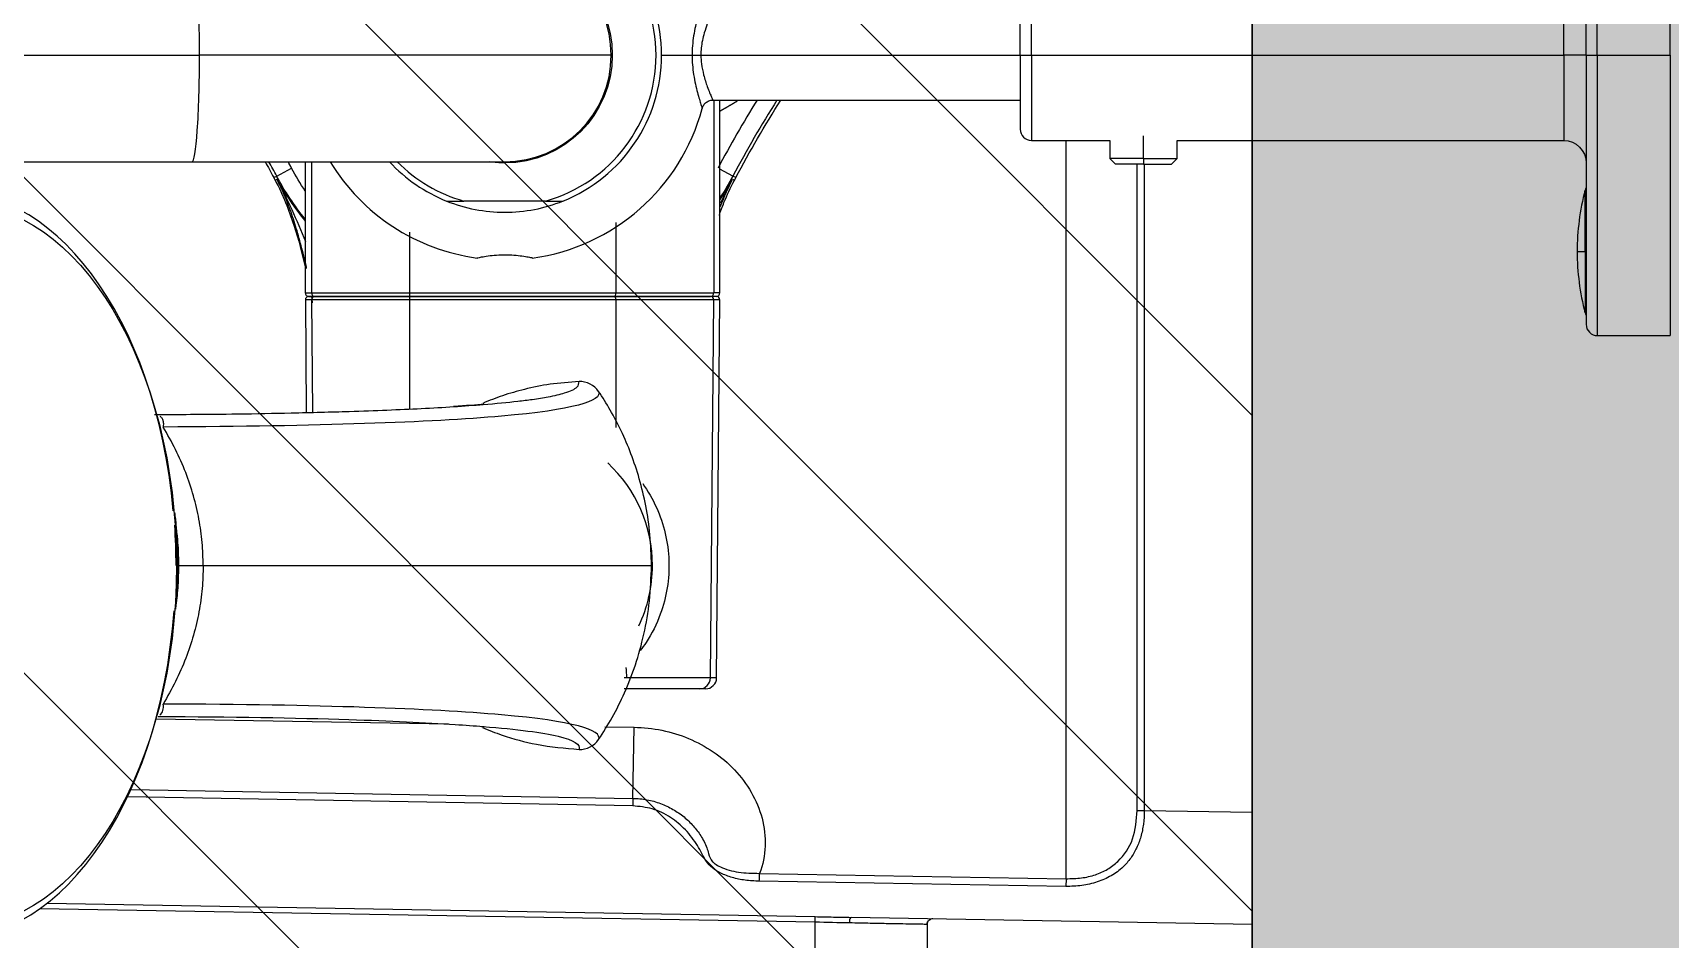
# Model space of a CAD drawing. Header units: millimetres. Extents: x -41292 to 298682, y -22072 to 33155.
# Drawn here: x -25772 to -25625.8, y 28589.6 to 28670.4 of the extents above; entities that cross this region are included whole.
import ezdxf

# ---------------------------------------------------------------- set-up
doc = ezdxf.new("R2010")
doc.units = ezdxf.units.MM
for name, color, linetype in [('02-WAL', 2, 'Continuous'), ('06-FUR', 6, 'Continuous'), ('F-BATH', 9, 'Continuous'), ('인테리어_벽체_신설', 3, 'Continuous'), ('인테리어_해치_벽체', 8, 'Continuous')]:
    doc.layers.add(name, color=color, linetype=linetype)

# ---------------------------------------------------------------- blocks, each defined once
blk = doc.blocks.new('shdushs')
at = {"layer": '인테리어_해치_벽체'}
h = blk.add_hatch(color=256, dxfattribs=at)
h.dxf.hatch_style = 1
h.paths.add_polyline_path([(278642.73, 3821.07), (279542.73, 3821.07), (279542.73, 3081.07), (278642.73, 3081.07)], flags=16)
h.paths.add_polyline_path([(277152.73, 3961.07), (277872.73, 3961.07), (277872.73, 151.07), (277922.73, 151.07), (277922.73, 11.07), (277732.73, 11.07), (277732.73, 3821.07), (277732.73, 3821.07), (277732.73, 3821.07), (277152.73, 3821.07)])
h.paths.add_polyline_path([(273717.73, 4561.07), (275322.73, 4561.07), (275322.73, 3821.07), (275272.73, 3821.07), (275272.73, 2461.07), (275322.73, 2461.07), (275322.73, 2321.07), (274602.73, 2321.07), (274602.73, -758.93), (274652.73, -758.93), (274652.73, -898.93), (274462.73, -898.93), (274462.73, 2321.07), (274362.73, 2321.07), (274362.73, 2461.07), (275132.73, 2461.07), (275132.73, 4321.07), (273717.73, 4321.07)])
h.paths.add_polyline_path([(271533.15, 3011.07), (271533.15, 2871.07), (272442.73, 2871.07), (272442.73, 2321.07), (272632.73, 2321.07), (272632.73, 2461.07), (272582.73, 2461.07), (272582.73, 3011.07)])
h.paths.add_polyline_path([(268942.73, 1846.07), (268942.73, 1716.07), (269342.73, 1716.07), (269342.73, -898.93), (271112.73, -906.75), (271112.73, -766.75), (269482.73, -758.93), (269482.73, 2871.07), (270375.78, 2871.07), (270375.78, 3011.07), (269482.73, 3011.07), (269482.73, 4321.07), (270617.73, 4321.07), (270617.73, 4561.07), (269342.73, 4561.07), (269342.73, 1846.07)])
h.paths.add_polyline_path([(276332.73, -2313.93), (277872.73, -2313.93), (277872.73, -2463.93), (276332.73, -2463.93)])
h.paths.add_polyline_path([(275552.73, -898.93), (275552.73, -758.93), (277872.73, -758.93), (277872.73, -898.93)])
h.paths.add_polyline_path([(270682.73, -2463.93), (270342.73, -2463.93), (270342.73, -2313.93), (270682.73, -2313.93)])
h.paths.add_polyline_path([(269842.73, -6133.93), (270682.73, -6133.93), (270682.73, -6283.93), (269842.73, -6283.93)])
h.paths.add_polyline_path([(275142.73, -6283.93), (275681.29, -6283.93), (275681.29, -6133.93), (275382.73, -6133.93), (275382.73, -2463.93), (275432.73, -2463.93), (275432.73, -2313.93), (275142.73, -2313.93), (275142.73, -6283.93)])
h.paths.add_polyline_path([(278812.73, -7888.93), (278812.73, -8128.93), (279782.73, -8128.93), (279782.73, 3961.07), (278502.73, 3961.07), (278502.73, 2941.07), (279542.73, 2941.07), (279542.73, 151.07), (278722.73, 151.07), (278722.73, 11.07), (279542.73, 11.07), (279542.73, -2313.93), (278872.73, -2313.93), (278872.73, -2463.93), (279542.73, -2463.93), (279542.73, -6133.93), (278812.73, -6133.93), (278812.73, -6283.93), (279542.73, -6283.93), (279542.73, -7888.93)])
h.paths.add_polyline_path([(274612.73, -7888.93), (276112.73, -7888.93), (276112.73, -8128.93), (274612.73, -8128.93)])
h.paths.add_polyline_path([(270167.73, -7288.93), (270682.73, -7288.93), (270682.73, -7888.93), (271212.73, -7888.93), (271212.73, -8128.93), (270167.73, -8128.93)])
h.paths.add_polyline_path([(267542.73, -7288.93), (267282.73, -7288.93), (267282.73, -7528.93), (267782.73, -7528.93), (267782.73, -6283.93), (268382.73, -6283.93), (268382.73, -6133.93), (267782.73, -6133.93), (267782.73, -2463.93), (269442.73, -2463.93), (269442.73, -2313.93), (267442.73, -2313.93), (267442.73, -2463.93), (267542.73, -2463.93), (267542.73, -6133.93), (266942.73, -6133.93), (266942.73, -6283.93), (267542.73, -6283.93)])
h.paths.add_polyline_path([(266372.73, 1716.07), (265697.73, 1716.07), (265697.73, -763.93), (266507.73, -763.93), (266507.73, -893.93), (265697.73, -893.93), (265697.73, -2313.93), (266542.73, -2313.93), (266542.73, -2463.93), (264582.73, -2463.93), (264582.73, -6133.93), (265182.73, -6133.93), (265182.73, -6283.93), (264582.73, -6283.93), (264582.73, -7288.93), (265182.73, -7288.93), (265182.73, -7528.93), (264342.73, -7528.93), (264342.73, -2313.93), (265547.73, -2313.93), (265547.73, 1846.07), (266152.73, 1846.07), (266152.73, 2277.91), (266292.73, 2277.91), (266292.73, 1846.07), (266372.73, 1846.07)])
h.paths.add_polyline_path([(266822.73, 1846.07), (268042.73, 1846.07), (268042.73, 1716.07), (267487.73, 1716.07), (267487.73, -893.93), (267307.73, -893.93), (267307.73, -763.93), (267357.73, -763.93), (267357.73, 1716.07), (266822.73, 1716.07)])
h.paths.add_polyline_path([(266342.73, 3961.07), (266152.73, 3961.07), (266152.73, 3177.91), (266292.73, 3177.91), (266292.73, 3821.07), (266342.73, 3821.07)])
at = {"layer": '02-WAL'}
blk.add_lwpolyline([(278812.73, -7888.93), (278812.73, -8128.93), (279782.73, -8128.93), (279782.73, 3961.07), (278502.73, 3961.07), (278502.73, 2941.07), (279542.73, 2941.07), (279542.73, 151.07), (278722.73, 151.07), (278722.73, 11.07), (279542.73, 11.07), (279542.73, -2313.93), (278872.73, -2313.93), (278872.73, -2463.93), (279542.73, -2463.93), (279542.73, -6133.93), (278812.73, -6133.93), (278812.73, -6283.93), (279542.73, -6283.93), (279542.73, -7888.93), (278812.73, -7888.93)], dxfattribs=at)
blk = doc.blocks.new('59A-확장$0$rain-LM')
at = {"layer": 'F-BATH', "color": 251, "true_color": 0x636466}
for p, q in [((106594.26, 51908.22), (106569.26, 51908.22)), ((106594.26, 51901.72), (106594.26, 51908.22)), ((106594.26, 51908.22), (106619.26, 51908.22)), ((106619.26, 51901.72), (106619.26, 51908.22)), ((106594.26, 51901.72), (106569.26, 51901.72)), ((106594.26, 51900.72), (106570.26, 51900.72)), ((106594.26, 51900.72), (106594.26, 51901.72)), ((106594.26, 51901.72), (106619.26, 51901.72)), ((106594.26, 51900.72), (106594.26, 51898.72)), ((106594.26, 51900.72), (106618.26, 51900.72)), ((106611.76, 51900.62), (106606.28, 51900.62)), ((106611.76, 51900.72), (106611.76, 51900.62)), ((106611.76, 51899.92), (106611.76, 51900.62)), ((106611.76, 51900.62), (106617.23, 51900.62)), ((106594.26, 51898.72), (106586.66, 51898.72)), ((106594.26, 51851.22), (106594.26, 51898.72)), ((106594.26, 51898.72), (106601.86, 51898.72)), ((106601.86, 51864.22), (106601.86, 51898.72)), ((106661.76, 51870.92), (106601.86, 51870.92)), ((106661.59, 51861.29), (106661.76, 51870.92)), ((106661.76, 51870.92), (106671.76, 51870.92)), ((106671.76, 51870.92), (106671.13, 51835.13)), ((106603.46, 51864.22), (106601.86, 51864.22)), ((106603.96, 51863.72), (106603.46, 51864.22)), ((106603.46, 51861.22), (106603.46, 51864.22)), ((106603.96, 51861.22), (106603.96, 51863.72)), ((106603.46, 51861.22), (106601.46, 51861.22)), ((106603.46, 51861.22), (106603.96, 51861.22)), ((106603.46, 51861.22), (106603.46, 51858.22)), ((106603.96, 51861.29), (106661.59, 51861.29)), ((106603.96, 51861.22), (106603.96, 51858.72)), ((106661.59, 51860.66), (106661.59, 51861.29)), ((106661.59, 51860.66), (106603.96, 51860.66)), ((106601.86, 51851.22), (106601.86, 51858.22)), ((106601.86, 51858.22), (106603.46, 51858.22)), ((106603.46, 51858.22), (106603.96, 51858.72)), ((106667.69, 51854.31), (106601.85, 51854.31)), ((106667.21, 51826.95), (106667.69, 51854.31)), ((106667.69, 51854.31), (106668.38, 51854.3)), ((106668.38, 51854.3), (106667.91, 51826.94)), ((106594.26, 51851.22), (106586.66, 51851.22)), ((106594.26, 51850.22), (106594.26, 51851.22)), ((106594.26, 51851.22), (106601.86, 51851.22)), ((106594.26, 51850.22), (106587.66, 51850.22)), ((106594.26, 51821.72), (106594.26, 51850.22)), ((106594.26, 51850.22), (106600.86, 51850.22)), ((106598.26, 51822.81), (106598.26, 51850.22)), ((106671.76, 51841.92), (106675, 51841.92)), ((106669.87, 51763.38), (106671.07, 51831.93)), ((106671.56, 51831.92), (106670.36, 51762.73)), ((106671.56, 51831.92), (106671.07, 51831.93)), ((106674.39, 51831.92), (106671.56, 51831.92)), ((106605.03, 51824.57), (106604.42, 51823.42)), ((106605.17, 51824.84), (106605.03, 51824.57)), ((106605.32, 51824.55), (106605.41, 51824.71)), ((106605.41, 51824.72), (106605.41, 51824.71)), ((106615.46, 51823.42), (106598.26, 51823.42)), ((106615.46, 51823.42), (106615.46, 51822.88)), ((106615.76, 51823.12), (106615.76, 51822.58)), ((106615.76, 51823.12), (106615.76, 51822.58)), ((106649.77, 51823.13), (106616.06, 51823.42)), ((106616.06, 51823.42), (106616.06, 51822.88)), ((106649.77, 51823.13), (106649.77, 51822.58)), ((106598.26, 51822.88), (106615.46, 51822.88)), ((106615.46, 51814.13), (106615.46, 51822.88)), ((106615.76, 51822.58), (106615.76, 51814.09)), ((106615.76, 51814.09), (106615.76, 51822.58)), ((106616.06, 51822.88), (106616.06, 51814.13)), ((106649.77, 51822.58), (106616.06, 51822.88)), ((106649.77, 51822.58), (106649.77, 51815.09)), ((106650.76, 51822.13), (106650.76, 51821.59)), ((106650.76, 51821.59), (106650.76, 51814.87)), ((106594.26, 51818.22), (106594.26, 51820.94)), ((106615.76, 51821.37), (106615.76, 51821.37)), ((106639.76, 51817.41), (106639.76, 51817.32)), ((106654.13, 51813.14), (106654.18, 51815.76)), ((106660.52, 51815.65), (106654.18, 51815.76)), ((106659.73, 51770.85), (106660.52, 51815.65)), ((106661.19, 51815.64), (106660.4, 51770.55)), ((106660.52, 51815.65), (106661.19, 51815.64)), ((106594.26, 51813.72), (106594.26, 51776.98)), ((106615.46, 51795.72), (106615.46, 51814.13)), ((106615.76, 51814.09), (106615.76, 51795.75)), ((106615.76, 51795.75), (106615.76, 51814.09)), ((106616.06, 51814.13), (106616.06, 51795.72)), ((106607.26, 51807.86), (106607.26, 51800.58)), ((106603.76, 51776.32), (106603.76, 51804.22)), ((106653.43, 51773.13), (106653.89, 51799.2)), ((106615.46, 51786.97), (106615.46, 51795.72)), ((106615.76, 51795.75), (106615.76, 51787.27)), ((106615.76, 51787.27), (106615.76, 51795.75)), ((106616.06, 51795.72), (106616.06, 51786.97)), ((106615.76, 51788.47), (106615.76, 51788.47)), ((106603.76, 51786.97), (106615.46, 51786.97)), ((106615.46, 51786.42), (106615.46, 51786.97)), ((106615.76, 51786.73), (106615.76, 51787.27)), ((106615.76, 51787.27), (106615.76, 51786.72)), ((106616.06, 51786.97), (106626.1, 51787.06)), ((106616.06, 51786.97), (106616.06, 51786.43)), ((106616.06, 51786.43), (106626.11, 51786.51)), ((106603.76, 51786.42), (106615.46, 51786.42)), ((106605.03, 51783.87), (106604.33, 51785.2)), ((106605.17, 51783.6), (106605.03, 51783.87)), ((106605.41, 51783.73), (106605.32, 51783.9)), ((106605.41, 51783.73), (106605.41, 51783.73)), ((106594.26, 51441.98), (106594.26, 51776.98)), ((106603.76, 51441.32), (106603.76, 51776.32)), ((106639.76, 51775.05), (106639.76, 51775.1))]:
    blk.add_line(p, q, dxfattribs=at)
at = {"layer": 'F-BATH', "color": 251, "true_color": 0x636466, "extrusion": (0, 0, -1)}
for centre, radius, start, end in [((-106603.86, 51898.72), 2, 0, 90), ((-106651.97, 51913.24), 100.02, 297.8987, 302.4846), ((-106594.26, 51804.22), 23.03, 117.8987, 123.5072), ((-106594.26, 51804.22), 9.6, 0, 180), ((-106594.26, 51804.22), 9.6, 180, 188.2772), ((-106594.26, 51804.22), 21.53, 235.7786, 242.1013), ((-106594.26, 51804.22), 23.03, 230.6242, 242.1013), ((-106651.97, 51695.21), 100.02, 61.1785, 62.1013)]:
    blk.add_arc(centre, radius, start, end, dxfattribs=at)
at = {"layer": 'F-BATH', "color": 251, "true_color": 0x636466}
for centre, radius, start, end in [((106606.41, 51901.11), 0.5, 230.0309, 255.4454), ((106611.76, 51921.71), 21.79, 255.4454, 270), ((106611.76, 51921.71), 21.79, 270, 284.5546), ((106617.11, 51901.11), 0.5, 284.5546, 309.9691), ((106618.26, 51901.72), 1, 270, 0), ((106600.86, 51851.22), 1, 270, 0), ((106671.76, 51842.42), 0.5, 179, 201.2523), ((106671.76, 51842.42), 0.5, 250.4407, 270), ((106651.97, 51913.24), 100.32, 237.6265, 242.1013), ((106651.97, 51913.24), 101.82, 238.16, 242.1013), ((106594.26, 51804.22), 23.33, 61.4329, 62.1013), ((106594.26, 51804.22), 23.33, 61.4329, 62.1013), ((106594.26, 51804.22), 23.14, 56.0632, 61.4329), ((106615.46, 51823.12), 0.3, 0, 90), ((106616.06, 51823.12), 0.3, 89.75, 180), ((106649.76, 51822.13), 1, 0, 89.5), ((106594.26, 51804.22), 18.25, 7.7564, 74.919), ((106594.26, 51804.22), 14, 21.7868, 158.2132), ((106594.26, 51804.22), 13.5, 15.6425, 164.3575), ((106639.76, 51804.92), 12.48, 90, 137.1375), ((106639.76, 51804.92), 12.48, 64.4498, 90), ((106594.26, 51804.22), 9.5, 90, 180), ((106594.26, 51804.22), 9.5, 0, 90), ((106594.26, 51804.22), 14, 0, 21.7868), ((106594.26, 51804.22), 14, 338.2132, 0), ((106594.26, 51804.22), 18.25, 301.3693, 352.2297), ((106594.26, 51804.22), 13.5, 314.7237, 344.3575), ((106594.26, 51804.22), 14, 312.7313, 338.2132), ((106615.46, 51786.72), 0.3, 270, 0), ((106616.06, 51786.73), 0.3, 180, 270.25), ((106651.97, 51695.21), 101.82, 117.8987, 118.264), ((106594.26, 51804.22), 23.14, 298.5671, 309.723), ((106651.97, 51695.21), 100.32, 117.8987, 118.7255), ((106594.26, 51804.22), 23.33, 297.8987, 298.5671), ((106594.26, 51804.22), 23.33, 297.8987, 298.5671)]:
    blk.add_arc(centre, radius, start, end, dxfattribs=at)
for centre, major_axis, ratio, start_param, end_param in [((106671.63, 51835.12), (0.5, -0.009), 0.304869, 3.141593, 4.71771), ((106594.26, 51821.72), (0, -1), 0.000002, 0.675102, 1.570774), ((106615.46, 51822.58), (0.3, 0), 0.993003, 0, 1.570796), ((106616.06, 51822.58), (-0.3, 0), 0.993003, 4.708026, 6.283185), ((106649.76, 51821.59), (1, 0), 0.993003, 0, 1.56207), ((106615.46, 51814.09), (0.3, 0), 0.118089, 0, 1.570796), ((106616.06, 51814.09), (-0.3, 0), 0.118089, 4.708026, 6.283185), ((106615.46, 51795.75), (0.3, 0), 0.118089, 4.712389, 6.283185), ((106616.06, 51795.75), (-0.3, 0), 0.118089, 0, 1.57516), ((106615.46, 51787.27), (-0.3, 0), 0.993003, 1.570796, 3.141593), ((106616.06, 51787.27), (-0.3, 0), 0.993003, 0, 1.57516), ((106594.26, 51776.32), (9.5, 0), 0.069756, 1.570796, 3.141593), ((106594.26, 51776.32), (9.5, 0), 0.069756, 6.283185, 7.853982), ((106639.76, 51754.82), (33.3, 0), 0.601815, 1.717737, 3.216248), ((106639.76, 51754.82), (33.3, 0), 0.601815, 6.211848, 7.732635)]:
    blk.add_ellipse(centre, major_axis=major_axis, ratio=ratio, start_param=start_param, end_param=end_param, dxfattribs=at)
blk.add_ellipse((106639.76, 51755.5), major_axis=(32.28, 0), ratio=0.601815, dxfattribs=at)
for points, degree, knots in [([(106661.59, 51861.29), (106662, 51861.28), (106662.8, 51861.25), (106663.94, 51861.01), (106664.96, 51860.63), (106665.87, 51860.1), (106666.73, 51859.36), (106667.47, 51858.37), (106668.01, 51857.11), (106668.34, 51855.73), (106668.37, 51854.77), (106668.38, 51854.3)], 3, [0, 0, 0, 0, 0.107096, 0.20864, 0.306648, 0.403361, 0.501106, 0.623604, 0.749475, 0.876073, 1, 1, 1, 1]), ([(106667.69, 51854.31), (106667.68, 51854.77), (106667.66, 51855.67), (106667.37, 51856.93), (106666.88, 51858.03), (106665.92, 51859.28), (106664.2, 51860.46), (106662.46, 51860.59), (106661.59, 51860.66)], 3, [0, 0, 0, 0, 0.134751, 0.26045, 0.381043, 0.500983, 0.747892, 1, 1, 1, 1]), ([(106671.76, 51841.92), (106671.76, 51841.9), (106671.76, 51841.85), (106671.75, 51841.45), (106671.74, 51840.77), (106671.72, 51839.78), (106671.7, 51838.47), (106671.67, 51836.86), (106671.64, 51835.61), (106671.63, 51834.97)], 3, [0, 0, 0, 0, 0.123597, 0.253616, 0.390056, 0.532916, 0.682195, 0.83789, 1, 1, 1, 1]), ([(106671.07, 51831.93), (106671.08, 51832.47), (106671.1, 51833.56), (106671.12, 51834.61), (106671.13, 51835.13)], 3, [0, 0, 0, 0, 0.500476, 1, 1, 1, 1]), ([(106654.18, 51815.76), (106654.21, 51817.44), (106654.55, 51819.1), (106655.82, 51822.16), (106656.78, 51823.59), (106659.18, 51825.86), (106660.68, 51826.75), (106663.9, 51827.61), (106665.68, 51827.58), (106667.21, 51826.95)], 3, [0, 0, 0, 0, 0.25, 0.25, 0.5, 0.5, 0.75, 0.75, 1, 1, 1, 1]), ([(106660.52, 51815.65), (106660.54, 51816.07), (106660.6, 51816.92), (106660.95, 51818.13), (106661.47, 51819.24), (106662.15, 51820.23), (106662.95, 51821.06), (106663.87, 51821.76), (106664.72, 51822.19), (106665.53, 51822.44), (106666.08, 51822.6), (106666.41, 51823.05), (106666.81, 51823.77), (106667.17, 51825.12), (106667.2, 51826.32), (106667.21, 51826.95)], 3, [0, 0, 0, 0, 0.087384, 0.174537, 0.259798, 0.342668, 0.422758, 0.499819, 0.58567, 0.625029, 0.687199, 0.70974, 0.749926, 0.870346, 1, 1, 1, 1]), ([(106667.91, 51826.94), (106667.89, 51826.51), (106667.85, 51825.69), (106667.61, 51824.53), (106667.24, 51823.54), (106666.76, 51822.74), (106666.16, 51822.19), (106665.45, 51821.82), (106664.47, 51821.29), (106663.3, 51820.41), (106662.16, 51819.04), (106661.36, 51817.42), (106661.25, 51816.23), (106661.19, 51815.64)], 3, [0, 0, 0, 0, 0.088602, 0.171571, 0.25166, 0.317593, 0.377752, 0.440303, 0.502881, 0.630411, 0.751477, 0.876406, 1, 1, 1, 1]), ([(106598.35, 51824.97), (106598.57, 51824.62), (106598.77, 51824.26), (106599.02, 51823.84), (106599.25, 51823.42)], 2, [0, 0, 0, 0.463418, 0.463418, 1, 1, 1]), ([(106607.75, 51823.48), (106607.3, 51823.65), (106606.46, 51823.98), (106605.69, 51824.36), (106605.32, 51824.55)], 3, [0, 0, 0, 0, 0.520643, 1, 1, 1, 1]), ([(106608.53, 51823.35), (106608.15, 51823.49), (106607.1, 51823.89), (106606.07, 51824.36), (106605.41, 51824.71)], 3, [0, 0, 0, 0, 0.359334, 1, 1, 1, 1]), ([(106589.52, 51821.85), (106589.52, 51821.85), (106589.78, 51821.76), (106590.86, 51821.42), (106592.21, 51821.11), (106593.38, 51820.96), (106593.97, 51820.94), (106594.26, 51820.94)], 3, [0, 0, 0, 0, 0.234774, 0.491842, 0.752983, 0.881137, 1, 1, 1, 1]), ([(106590.26, 51822.81), (106590.26, 51822.81), (106590.46, 51822.7), (106591.25, 51822.36), (106592.18, 51822.05), (106592.92, 51821.85), (106593.59, 51821.74), (106594.04, 51821.72), (106594.26, 51821.72)], 3, [0, 0, 0, 0, 0.225395, 0.505739, 0.669301, 0.790145, 0.896387, 1, 1, 1, 1]), ([(106594.26, 51821.72), (106594.52, 51821.73), (106595.13, 51821.77), (106596.11, 51821.98), (106597.22, 51822.33), (106598.06, 51822.7), (106598.26, 51822.81), (106598.26, 51822.81), (106598.26, 51822.81)], 3, [0, 0, 0, 0, 0.12344, 0.287566, 0.493276, 0.772218, 0.999222, 1, 1, 1, 1]), ([(106594.26, 51820.94), (106594.54, 51820.94), (106595.13, 51820.96), (106596.31, 51821.11), (106597.65, 51821.42), (106598.74, 51821.76), (106599, 51821.85), (106599, 51821.85)], 3, [0, 0, 0, 0, 0.11848, 0.246433, 0.507271, 0.763181, 1, 1, 1, 1]), ([(106599, 51821.84), (106598.9, 51821.87), (106598.69, 51821.96), (106598.44, 51822.2), (106598.28, 51822.51), (106598.26, 51822.73), (106598.26, 51822.84)], 3, [0, 0, 0, 0, 0.243534, 0.500992, 0.757911, 1, 1, 1, 1]), ([(106632.45, 51816.53), (106633.12, 51817), (106635.22, 51818.22), (106638.48, 51819), (106641.78, 51818.8), (106644.26, 51818.13), (106646.11, 51817.23), (106647.11, 51816.49), (106647.35, 51816.31)], 3, [0, 0, 0, 0, 0.156803, 0.462385, 0.611267, 0.763599, 0.9421, 1, 1, 1, 1]), ([(106639.76, 51817.32), (106638.84, 51817.29), (106637.06, 51817.24), (106634.47, 51816.85), (106632.06, 51816.27), (106629.82, 51815.53), (106627.78, 51814.65), (106625.92, 51813.68), (106624.78, 51812.95), (106624.23, 51812.6)], 3, [0, 0, 0, 0, 0.166314, 0.324879, 0.475645, 0.618567, 0.753616, 0.880766, 1, 1, 1, 1]), ([(106639.76, 51777.31), (106639.76, 51779.11), (106639.76, 51782.61), (106639.76, 51787.48), (106639.76, 51792), (106639.76, 51796.14), (106639.76, 51801.16), (106639.76, 51805.38), (106639.76, 51808.78), (106639.76, 51810.93), (106639.76, 51812.76), (106639.76, 51814.3), (106639.76, 51815.56), (106639.76, 51816.52), (106639.76, 51817.13), (106639.76, 51817.29), (106639.76, 51817.32)], 3, [0, 0, 0, 0, 0.066499, 0.133873, 0.201247, 0.268621, 0.335995, 0.470742, 0.538116, 0.60549, 0.672864, 0.740238, 0.807612, 0.874986, 0.94236, 1, 1, 1, 1]), ([(106655.28, 51812.6), (106654.63, 51813.01), (106653.29, 51813.87), (106651.06, 51814.97), (106648.58, 51815.94), (106645.85, 51816.69), (106642.88, 51817.21), (106640.82, 51817.28), (106639.76, 51817.32)], 3, [0, 0, 0, 0, 0.139879, 0.290529, 0.451919, 0.624003, 0.806723, 1, 1, 1, 1]), ([(106624.23, 51812.6), (106625.1, 51812.98), (106625.89, 51810.28), (106626.72, 51800.78), (106626.94, 51796.73), (106627.28, 51786.69), (106627.38, 51780.71), (106627.41, 51773.74)], 3, [0, 0, 0, 0, 0.5, 0.5, 0.75, 0.75, 1, 1, 1, 1]), ([(106655.28, 51812.6), (106654.42, 51812.98), (106653.63, 51810.28), (106652.8, 51800.78), (106652.57, 51796.73), (106652.24, 51786.69), (106652.13, 51780.71), (106652.11, 51773.74)], 3, [0, 0, 0, 0, 0.5, 0.5, 0.75, 0.75, 1, 1, 1, 1]), ([(106623.35, 51810.85), (106623.42, 51809.98), (106623.54, 51808.35), (106624, 51806.06), (106624.58, 51804.07), (106625.05, 51802.84), (106625.3, 51802.27)], 3, [0, 0, 0, 0, 0.294102, 0.556761, 0.788066, 1, 1, 1, 1]), ([(106625.59, 51799.66), (106625.53, 51800.6), (106625.38, 51802.71), (106625.16, 51805.01), (106624.93, 51806.83), (106624.69, 51808.33), (106624.34, 51809.8), (106623.88, 51810.82), (106623.52, 51810.84), (106623.35, 51810.85)], 3, [0, 0, 0, 0, 0.116941, 0.280495, 0.364819, 0.473056, 0.624412, 0.822238, 1, 1, 1, 1]), ([(106653.93, 51799.79), (106653.99, 51800.68), (106654.05, 51801.51), (106654.36, 51805.39), (106654.65, 51807.59), (106655.33, 51810.4), (106655.73, 51811), (106656.16, 51810.85)], 3, [0, 0, 0, 0, 0.112014, 0.112014, 0.556007, 0.556007, 1, 1, 1, 1]), ([(106654.2, 51802.23), (106654.45, 51802.81), (106655.06, 51804.38), (106655.84, 51807.25), (106656.05, 51809.58), (106656.16, 51810.85)], 3, [0, 0, 0, 0, 0.210885, 0.570057, 1, 1, 1, 1]), ([(106607.26, 51807.86), (106607.26, 51808.2), (106607.26, 51808.54), (106607.26, 51808.93), (106607.26, 51809), (106607.26, 51809.15), (106607.26, 51809.23), (106607.26, 51809.32), (106607.26, 51809.34), (106607.26, 51809.38), (106607.26, 51809.4), (106607.26, 51809.42), (106607.26, 51809.42), (106607.26, 51809.42)], 3, [0, 0, 0, 0, 0.583254, 0.583254, 0.70865, 0.70865, 0.853126, 0.853126, 0.908969, 0.908969, 0.965806, 0.965806, 1, 1, 1, 1]), ([(106612.05, 51804.22), (106612.05, 51804.5), (106612.06, 51804.78), (106612.1, 51805.3), (106612.13, 51805.54), (106612.19, 51805.98), (106612.22, 51806.17), (106612.28, 51806.48), (106612.31, 51806.59), (106612.33, 51806.7), (106612.33, 51806.72), (106612.34, 51806.72)], 3, [0, 0, 0, 0, 0.211439, 0.211439, 0.422623, 0.422623, 0.63759, 0.63759, 0.854971, 0.854971, 1, 1, 1, 1]), ([(106612.34, 51801.72), (106612.34, 51801.72), (106612.33, 51801.73), (106612.33, 51801.76), (106612.31, 51801.84), (106612.26, 51802.07), (106612.23, 51802.23), (106612.17, 51802.61), (106612.13, 51802.84), (106612.08, 51803.34), (106612.06, 51803.62), (106612.05, 51804.01), (106612.05, 51804.11), (106612.05, 51804.22)], 3, [0, 0, 0, 0, 0.068452, 0.068452, 0.277199, 0.277199, 0.487429, 0.487429, 0.702318, 0.702318, 0.91825, 0.91825, 1, 1, 1, 1]), ([(106607.26, 51799.03), (106607.26, 51799.03), (106607.26, 51799.03), (106607.26, 51799.05), (106607.26, 51799.06), (106607.26, 51799.11), (106607.26, 51799.15), (106607.26, 51799.27), (106607.26, 51799.37), (106607.26, 51799.78), (106607.26, 51800.11), (106607.26, 51800.49), (106607.26, 51800.54), (106607.26, 51800.58)], 3, [0, 0, 0, 0, 0.03963, 0.03963, 0.088725, 0.088725, 0.170069, 0.170069, 0.343238, 0.343238, 0.92063, 0.92063, 1, 1, 1, 1]), ([(106653.22, 51773.29), (106653.24, 51779.82), (106653.34, 51785.53), (106653.61, 51794), (106653.76, 51797.14), (106653.93, 51799.79)], 3, [0, 0, 0, 0, 0.565763, 0.565763, 1, 1, 1, 1]), ([(106626.3, 51772.96), (106626.29, 51774.05), (106626.28, 51776.63), (106626.24, 51780.75), (106626.15, 51785.54), (106626, 51791.21), (106625.81, 51795.97), (106625.65, 51798.75), (106625.59, 51799.66)], 3, [0, 0, 0, 0, 0.09412, 0.223608, 0.383383, 0.574722, 0.852138, 1, 1, 1, 1]), ([(106613.29, 51786.54), (106613.2, 51786.53), (106612.51, 51786.38), (106611.21, 51786.06), (106609.49, 51785.57), (106607.89, 51785.03), (106606.5, 51784.48), (106605.7, 51784.09), (106605.32, 51783.9)], 3, [0, 0, 0, 0, 0.02986, 0.226517, 0.437729, 0.643986, 0.832485, 1, 1, 1, 1]), ([(106605.41, 51783.73), (106606.07, 51784.09), (106607.39, 51784.69), (106610, 51785.63), (106611.96, 51786.15), (106613.25, 51786.44)], 3, [0, 0, 0, 0, 0.259488, 0.518975, 1, 1, 1, 1]), ([(106639.76, 51777.31), (106639.07, 51777.29), (106637.69, 51777.26), (106635.61, 51776.96), (106633.53, 51776.47), (106631.45, 51775.77), (106629.38, 51774.88), (106628.07, 51774.12), (106627.41, 51773.74)], 3, [0, 0, 0, 0, 0.157598, 0.318344, 0.482594, 0.650703, 0.823038, 1, 1, 1, 1]), ([(106639.76, 51777.31), (106640.44, 51777.29), (106641.82, 51777.26), (106643.9, 51776.96), (106645.99, 51776.47), (106648.06, 51775.77), (106650.13, 51774.88), (106651.44, 51774.12), (106652.11, 51773.74)], 3, [0, 0, 0, 0, 0.157597, 0.318341, 0.482591, 0.6507, 0.823036, 1, 1, 1, 1]), ([(106636.91, 51774.96), (106637.26, 51775), (106638.21, 51775.08), (106639.16, 51775.1), (106639.76, 51775.1)], 3, [0, 0, 0, 0, 0.376466, 1, 1, 1, 1]), ([(106639.76, 51775.1), (106640.35, 51775.1), (106641.54, 51775.08), (106642.72, 51774.95), (106643.31, 51774.88)], 3, [0, 0, 0, 0, 0.499971, 1, 1, 1, 1]), ([(106626.43, 51773.44), (106626.47, 51773.51), (106626.53, 51773.56), (106626.66, 51773.66), (106626.78, 51773.71), (106626.88, 51773.73), (106626.92, 51773.74), (106627.01, 51773.75), (106627.02, 51773.76), (106627.29, 51773.76), (106627.39, 51773.74), (106627.41, 51773.74)], 3, [0, 0, 0, 0, 0.25, 0.25, 0.5, 0.5, 0.625, 0.625, 0.75, 0.75, 1, 1, 1, 1])]:
    blk.add_open_spline(points, degree=degree, knots=knots, dxfattribs=at)
for points, degree in [([(106671.76, 51841.89), (106671.43, 51841.93), (106671.29, 51842.25)], 2), ([(106671.63, 51834.97), (106671.61, 51833.99), (106671.59, 51832.96), (106671.56, 51831.92)], 3), ([(106667.91, 51826.94), (106667.73, 51826.94), (106667.46, 51826.95), (106667.21, 51826.95)], 3), ([(106607.42, 51823.51), (106606.71, 51823.85), (106606.02, 51824.2), (106605.32, 51824.55)], 3), ([(106648.84, 51815.04), (106649.15, 51815.06), (106649.45, 51815.08), (106649.76, 51815.09)], 3), ([(106649.76, 51815.09), (106649.77, 51815.02), (106649.77, 51814.95), (106649.78, 51814.87)], 3), ([(106609.17, 51814.13), (106615.46, 51814.13)], 1), ([(106616.06, 51814.13), (106627.44, 51814.12)], 1), ([(106624.23, 51812.6), (106623.69, 51812.23), (106623.32, 51811.5), (106623.35, 51810.85)], 3), ([(106656.16, 51810.85), (106656.19, 51811.5), (106655.82, 51812.23), (106655.28, 51812.6)], 3), ([(106625.39, 51802.39), (106625.44, 51801.69), (106625.51, 51800.77), (106625.59, 51799.64)], 3), ([(106654.1, 51802.15), (106654.11, 51802.23), (106654.12, 51802.31), (106654.12, 51802.39)], 3), ([(106610.05, 51795.72), (106615.46, 51795.72)], 1), ([(106616.06, 51795.72), (106625.8, 51795.73)], 1), ([(106616.34, 51787.08), (106616.17, 51787.06), (106616, 51787.04), (106615.84, 51787.01)], 3), ([(106610.91, 51786.48), (106608.96, 51785.68), (106607.09, 51784.84), (106605.32, 51783.9)], 3), ([(106639.76, 51775.1), (106639.76, 51775.85), (106639.76, 51776.59), (106639.76, 51777.31)], 3), ([(106639.76, 51775.05), (106637.37, 51775.08), (106635.03, 51774.79)], 2), ([(106636.16, 51774.74), (106637.35, 51774.82), (106638.55, 51774.86), (106639.76, 51774.86)], 3), ([(106643.65, 51774.87), (106641.71, 51775.06), (106639.76, 51775.05)], 2), ([(106627.41, 51773.74), (106627.41, 51773.74), (106627.41, 51773.74), (106627.41, 51773.74)], 3), ([(106653.08, 51773.44), (106652.89, 51773.73), (106652.53, 51773.8), (106652.11, 51773.74)], 3), ([(106652.11, 51773.74), (106652.11, 51773.74), (106652.11, 51773.74), (106652.11, 51773.74)], 3)]:
    blk.add_open_spline(points, degree=degree, dxfattribs=at)
blk = doc.blocks.new('sheisdxse')
at = {"layer": '06-FUR', "rotation": 269.9999999999999}
blk.add_blockref('59A-확장$0$rain-LM', (295224.7, 79040.31), dxfattribs=at)
blk = doc.blocks.new('shesevd')
at = {"layer": '인테리어_해치_벽체'}
h = blk.add_hatch(dxfattribs=at)
h.set_pattern_fill('ANSI31', color=256, scale=250, angle=450)
h.set_pattern_definition([(135, (87552.9, -30000), (-22.097087, -22.097087), [])])
h.paths.add_polyline_path([(336995.63, -32463.93), (337895.63, -32463.93), (337895.63, -32313.93), (336995.63, -32313.93)])
h.paths.add_polyline_path([(335040.63, -30893.93), (335895.63, -30893.93), (335895.63, -30758.93), (335040.63, -30758.93)])
h.paths.add_polyline_path([(340135.63, -26988.93), (340135.63, -27538.93), (340185.63, -27538.93), (340185.63, -27678.93), (339995.63, -27678.93), (339995.63, -27128.93), (339975.63, -27128.93), (339975.63, -27828.93), (340205.63, -27828.93), (340205.63, -26988.93)])
h.paths.add_polyline_path([(337928.68, -26988.93), (339086.05, -26988.93), (339086.05, -27128.93), (337928.68, -27128.93)])
h.paths.add_polyline_path([(341215.63, -30798.93), (342015.63, -30798.93), (342015.63, -30898.93), (341215.63, -30898.93)])
h.paths.add_polyline_path([(344775.63, -30898.93), (344775.63, -32313.93), (344675.63, -32313.93), (344675.63, -30898.93)])
h.paths.add_polyline_path([(346895.63, -27838.93), (346295.63, -27838.93), (346295.63, -27908.93), (347095.63, -27908.93), (347095.63, -27308.93), (346895.63, -27308.93)])
h.paths.add_polyline_path([(343284.19, -37888.93), (343284.19, -36283.93), (343184.19, -36283.93), (343184.19, -37888.93)])
h.paths.add_polyline_path([(338140.63, -36283.93), (338140.63, -37288.93), (338240.63, -37288.93), (338240.63, -36283.93)])
at = {"layer": '인테리어_벽체_신설'}
blk.add_lwpolyline([(346895.63, -27838.93), (346295.63, -27838.93), (346295.63, -27908.93), (347095.63, -27908.93), (347095.63, -27308.93), (346895.63, -27308.93), (346895.63, -27838.93)], dxfattribs=at)

msp = doc.modelspace()

# ---------------------------------------------------------------- block references
msp.add_blockref('shdushs', (-305205.87, 26222.34))

# ---------------------------------------------------------------- next in the draw order: block references
msp.add_blockref('sheisdxse', (-372758.77, 56222.34))

# ---------------------------------------------------------------- next in the draw order: block references
msp.add_blockref('shesevd', (-372758.77, 56222.34))

doc.saveas('drawing.dxf')
